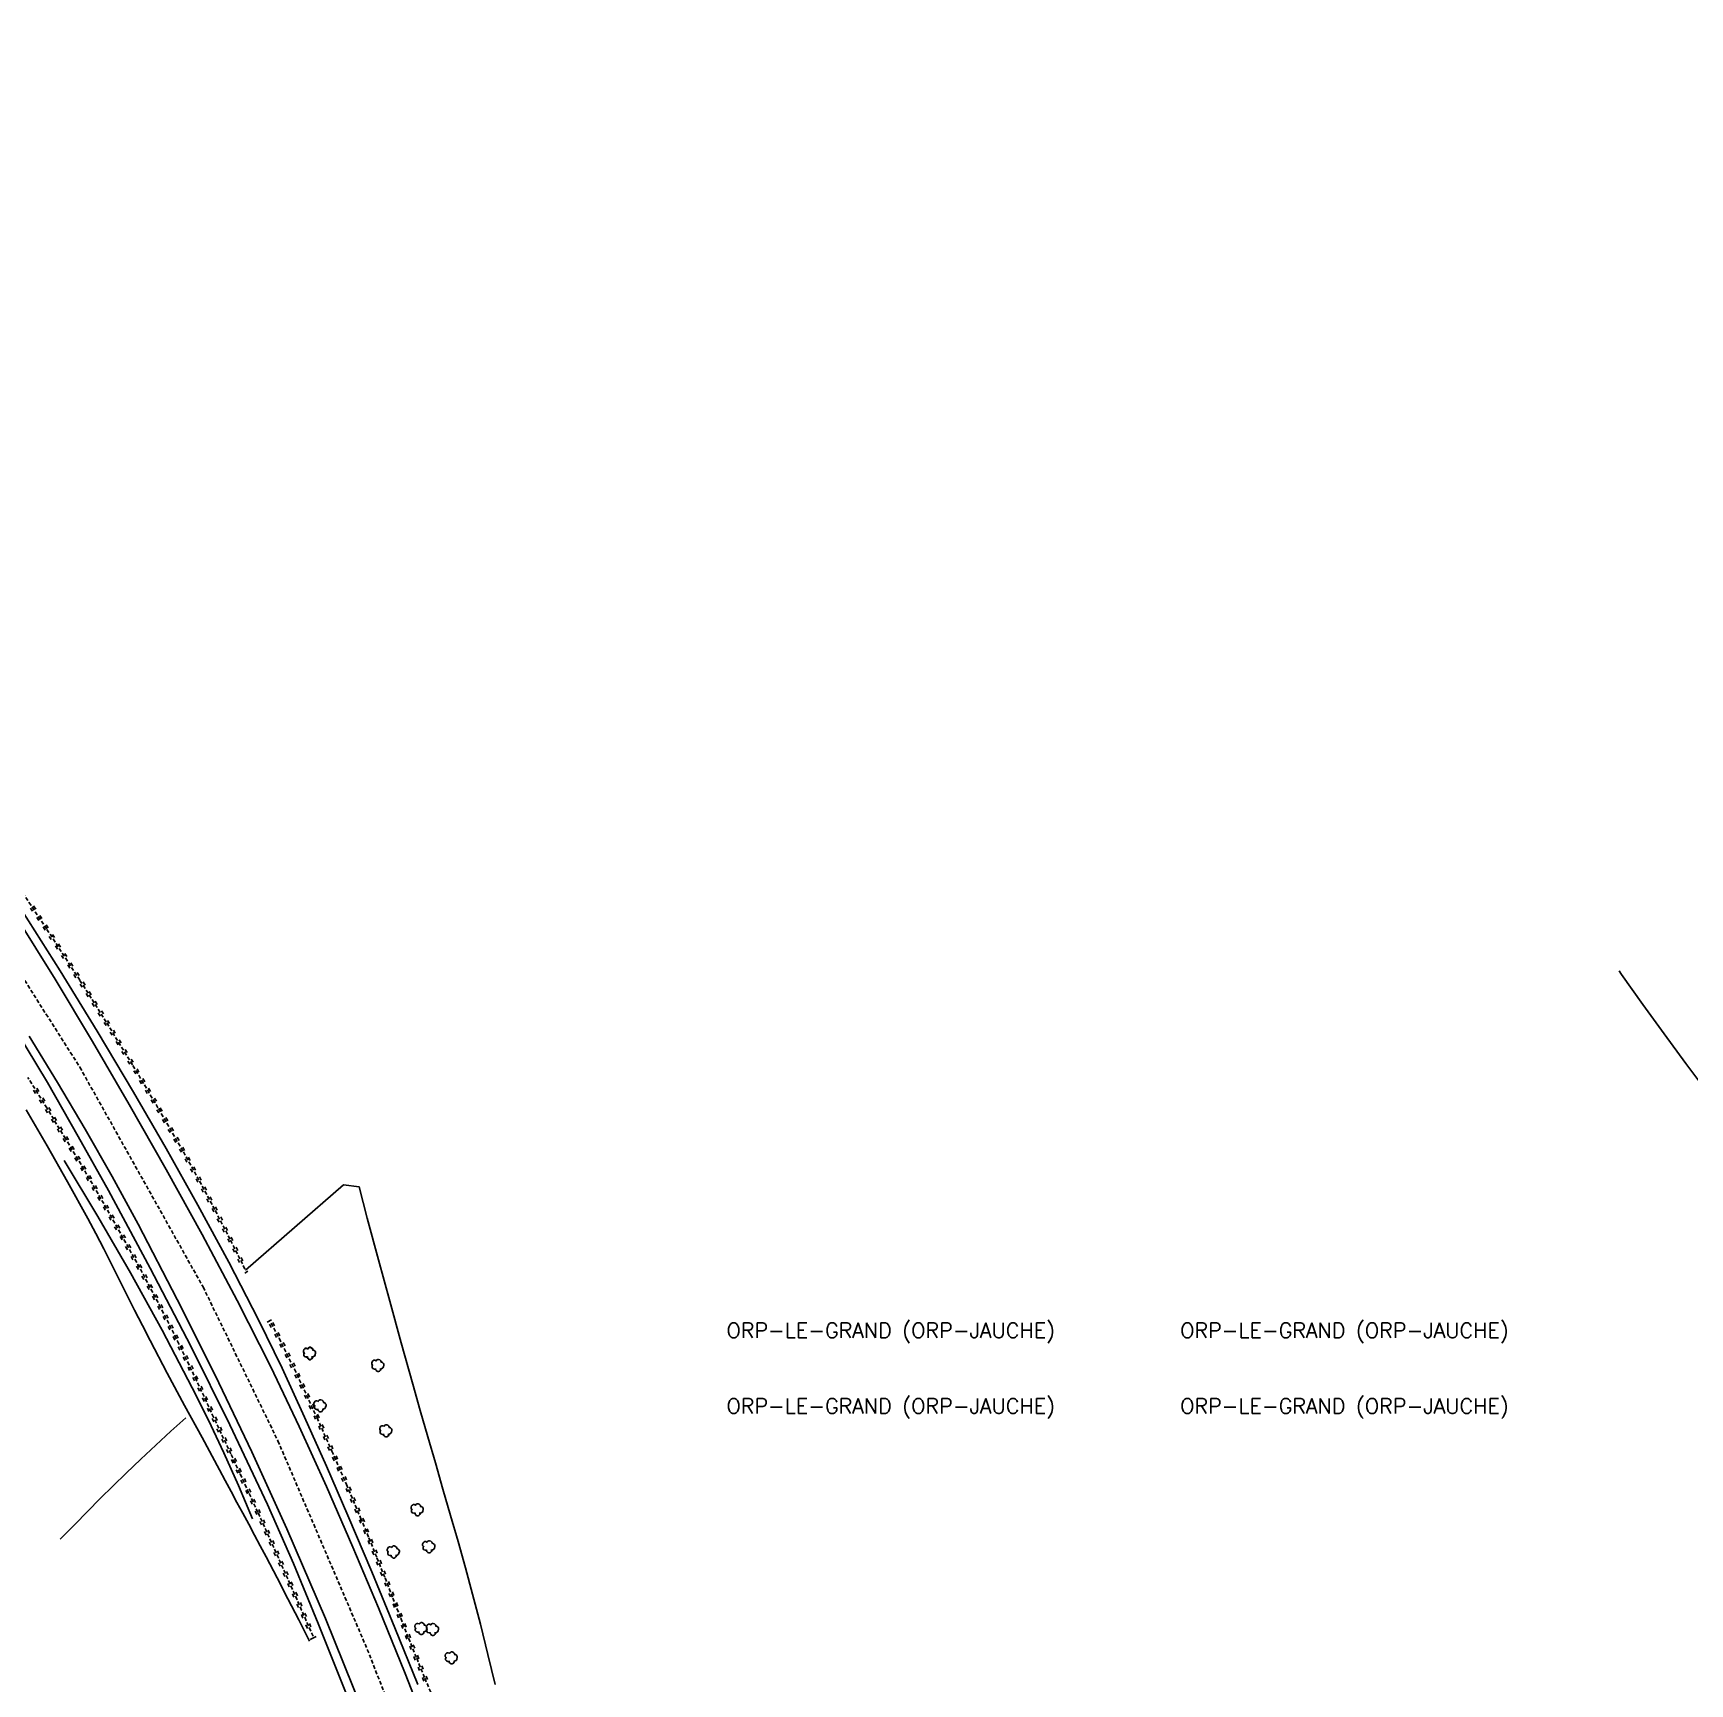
# Model space of a CAD drawing. Header units: millimetres. Extents: x 193000 to 194000, y 155000 to 156000.
# Drawn here: x 193356 to 193575.1, y 155708.6 to 155926.9 of the extents above; entities that cross this region are included whole.
import ezdxf
from ezdxf.enums import TextEntityAlignment as Align

# ---------------------------------------------------------------- set-up
doc = ezdxf.new("R2010")
doc.units = ezdxf.units.MM
doc.linetypes.add('DASHED', pattern=[0.75, 0.5, -0.25])
doc.layers.get('0').update_dxf_attribs({"linetype": 'CONTINUOUS'})
for name, color, linetype in [('W0001', 6, 'DASHED'), ('W0051', 7, 'CONTINUOUS'), ('W0120', 7, 'CONTINUOUS'), ('W0211', 2, 'CONTINUOUS'), ('W0220', 5, 'DASHED'), ('W0300', 7, 'CONTINUOUS'), ('W0330', 7, 'CONTINUOUS'), ('W0980', 7, 'CONTINUOUS')]:
    doc.layers.add(name, color=color, linetype=linetype)
doc.styles.get("Standard").update_dxf_attribs({"font": 'romans.shx', "width": 0.85})

# ---------------------------------------------------------------- blocks, each defined once
blk = doc.blocks.new('T300')
for p, q in [((-0.8, 0.51), (-0.86, 0.34)), ((-0.86, 0.34), (-0.86, 0.17)), ((-0.86, 0.17), (-0.74, 0.06)), ((-0.69, 0.63), (-0.8, 0.51)), ((-0.8, -0.06), (-0.74, 0.06)), ((-0.74, 0.06), (-0.69, 0.11)), ((-0.57, 0.69), (-0.69, 0.63)), ((-0.46, 0.69), (-0.57, 0.69)), ((-0.29, 0.63), (-0.46, 0.69)), ((-0.29, 0.63), (-0.17, 0.74)), ((-0.23, 0.57), (-0.29, 0.63)), ((-0.17, 0.74), (-0.06, 0.8)), ((-0.06, 0.8), (0.06, 0.8)), ((0.06, 0.8), (0.23, 0.74)), ((0.23, 0.74), (0.34, 0.63)), ((0.34, 0.63), (0.4, 0.51)), ((0.46, 0.46), (0.34, 0.46)), ((0.4, 0.51), (0.4, 0.46)), ((0.57, 0.4), (0.46, 0.46)), ((0.57, 0.4), (0.69, 0.29)), ((0.69, 0.29), (0.74, 0.17)), ((0.74, 0.06), (0.69, -0.17)), ((0.74, 0.17), (0.74, 0.06)), ((-0.8, -0.17), (-0.8, -0.06)), ((-0.8, -0.23), (-0.8, -0.17)), ((-0.74, -0.34), (-0.8, -0.23)), ((-0.69, -0.4), (-0.74, -0.34)), ((-0.51, -0.46), (-0.69, -0.4)), ((-0.4, -0.46), (-0.51, -0.46)), ((-0.4, -0.46), (-0.34, -0.46)), ((-0.34, -0.46), (-0.34, -0.4)), ((-0.34, -0.51), (-0.34, -0.46)), ((-0.29, -0.63), (-0.34, -0.51)), ((-0.17, -0.74), (-0.29, -0.63)), ((-0.06, -0.8), (-0.17, -0.74)), ((0.06, -0.8), (-0.06, -0.8)), ((0.17, -0.74), (0.06, -0.8)), ((0.23, -0.69), (0.17, -0.74)), ((0.29, -0.46), (0.23, -0.46)), ((0.29, -0.63), (0.23, -0.69)), ((0.46, -0.4), (0.29, -0.46)), ((0.34, -0.51), (0.29, -0.63)), ((0.34, -0.51), (0.34, -0.46)), ((0.57, -0.34), (0.46, -0.4)), ((0.63, -0.29), (0.57, -0.34)), ((0.69, -0.17), (0.63, -0.29))]:
    blk.add_line(p, q)
blk = doc.blocks.new('t220o')
at = {"color": 0, "linetype": 'Continuous'}
for p, q in [((-0.25, 0.25), (0.25, 0.25)), ((-0.25, -0.25), (0.25, -0.25))]:
    blk.add_line(p, q, dxfattribs=at)

msp = doc.modelspace()

# ---------------------------------------------------------------- linework, layer by layer
at = {"layer": 'W0001'}
msp.add_lwpolyline([(193248.97, 155926.94), (193263.37, 155911.48), (193283.83, 155889.81), (193304.25, 155867.8), (193323.43, 155845.58), (193337.31, 155827.85), (193350.05, 155809.23), (193362.16, 155790.15), (193378.46, 155761.08), (193388.36, 155740.72), (193400.18, 155713.14), (193412.19, 155682.51), (193416.66, 155671)], dxfattribs=at)
at = {"layer": 'W0051'}
for points in [[(193408.59, 155701.25), (193405.19, 155709.97), (193401.65, 155718.64), (193398.25, 155726.68), (193394.77, 155734.68), (193391.17, 155742.64), (193387.4, 155750.51), (193382.95, 155759.31), (193378.34, 155768.01), (193373.58, 155776.64), (193368.7, 155785.2), (193363.85, 155793.54), (193358.91, 155801.82), (193353.79, 155810.01)], [(193406.86, 155708.51), (193403.84, 155715.97), (193400.76, 155723.42), (193397.6, 155730.83), (193394.77, 155737.36), (193391.89, 155743.87), (193388.92, 155750.34), (193385.81, 155756.74), (193381.88, 155764.37), (193377.78, 155771.92), (193373.57, 155779.4), (193369.26, 155786.83), (193364.47, 155794.9), (193359.58, 155802.92), (193354.55, 155810.86)], [(193353.66, 155795.16), (193357.87, 155788.12), (193361.95, 155781), (193365.93, 155773.83), (193371.45, 155763.58), (193376.82, 155753.26), (193382.02, 155742.84), (193386.99, 155732.31), (193390.44, 155724.49), (193393.7, 155716.58), (193396.86, 155708.63), (193400.02, 155700.69)], [(193355.45, 155794.28), (193359.22, 155788.15), (193362.88, 155781.95), (193366.43, 155775.69), (193369.87, 155769.37), (193375.05, 155759.43), (193380.06, 155749.41), (193384.9, 155739.29), (193389.55, 155729.1), (193394.67, 155717.21), (193399.52, 155705.21)]]:
    msp.add_lwpolyline(points, dxfattribs=at)
at = {"layer": 'W0120'}
for points in [[(193384.36, 155763.16), (193383.97, 155762.93)], [(193387.53, 155756.73), (193386.93, 155756.42)], [(193393.42, 155714.83), (193392.64, 155714.47)]]:
    msp.add_lwpolyline(points, dxfattribs=at)
at = {"layer": 'W0211'}
msp.add_lwpolyline([(193355.07, 155784.5), (193357.84, 155779.75), (193360.55, 155774.97), (193363.2, 155770.15), (193364.27, 155768.15), (193365.32, 155766.13), (193366.35, 155764.11), (193367.37, 155762.08), (193368.38, 155760.05), (193369.4, 155758.02), (193370.43, 155756), (193371.47, 155753.98), (193373.73, 155749.69), (193376.02, 155745.42), (193378.32, 155741.16), (193380.61, 155736.89), (193381.38, 155735.46), (193382.16, 155734.02), (193382.93, 155732.58), (193383.71, 155731.15), (193384.49, 155729.71), (193385.26, 155728.27), (193386.03, 155726.83), (193386.79, 155725.39), (193388.24, 155722.61), (193389.68, 155719.83), (193391.11, 155717.03), (193392.52, 155714.24)], dxfattribs=at)
at = {"layer": 'W0220'}
for points in [[(193353.35, 155815.1), (193357.81, 155808.39), (193362.18, 155801.63), (193365.72, 155796.02), (193369.18, 155790.38), (193372.56, 155784.68), (193375.86, 155778.94), (193378, 155775.08), (193380.08, 155771.18), (193382.1, 155767.26), (193384.07, 155763.31)], [(193393, 155714.87), (193391.49, 155718.33), (193389.97, 155721.79), (193388.43, 155725.24), (193386.88, 155728.69), (193385.71, 155731.27), (193384.52, 155733.85), (193383.33, 155736.43), (193382.13, 155739), (193379.85, 155743.86), (193377.58, 155748.73), (193375.26, 155753.57), (193372.85, 155758.37), (193370.41, 155762.99), (193367.89, 155767.56), (193365.32, 155772.11), (193362.7, 155776.63), (193360.27, 155780.71), (193357.78, 155784.77), (193355.27, 155788.81)], [(193387.46, 155756.31), (193388.51, 155754.29), (193389.53, 155752.25), (193390.54, 155750.21), (193391.52, 155748.15), (193393.53, 155743.77), (193395.5, 155739.38), (193397.42, 155734.96), (193399.3, 155730.53), (193400.4, 155727.89), (193401.46, 155725.24), (193402.52, 155722.59), (193403.56, 155719.93), (193404.6, 155717.27), (193405.64, 155714.61), (193406.71, 155711.96), (193407.79, 155709.32), (193409.97, 155704.15)]]:
    msp.add_lwpolyline(points, dxfattribs=at)
at = {"layer": 'W0300'}
msp.add_lwpolyline([(193360.07, 155777.8), (193364.54, 155770.42), (193368.86, 155762.95), (193373.03, 155755.39), (193377.03, 155747.75), (193379.16, 155743.47), (193381.19, 155739.16), (193383.13, 155734.8), (193384.98, 155730.4)], dxfattribs=at)
at = {"layer": 'W0330'}
for points in [[(193585.15, 155776.58), (193582.47, 155780.07), (193579.82, 155783.58), (193577.18, 155787.1), (193574.57, 155790.64), (193571.71, 155794.55), (193568.88, 155798.47), (193566.06, 155802.41), (193565.72, 155802.88)], [(193384.07, 155763.31), (193397.05, 155774.58), (193399.09, 155774.35), (193400.17, 155770.19)], [(193400.17, 155770.19), (193401.65, 155764.69), (193403.15, 155759.19), (193404.66, 155753.7), (193406.19, 155748.21), (193407.17, 155744.74), (193408.17, 155741.27), (193409.18, 155737.8), (193410.19, 155734.34), (193411.2, 155730.87), (193412.2, 155727.4), (193413.17, 155723.92), (193414.11, 155720.43), (193415.14, 155716.46), (193416.13, 155712.48), (193417.09, 155708.49)], [(193376.2, 155743.79), (193374.19, 155741.99), (193372.21, 155740.16), (193370.24, 155738.32), (193368.3, 155736.46), (193364.87, 155733.09), (193361.48, 155729.68), (193359.57, 155727.72)]]:
    msp.add_lwpolyline(points, dxfattribs=at)

# ---------------------------------------------------------------- block references
at = {"layer": 'W0220'}
for p, rotation in [((193355.98, 155811.14), 303.5847691046545), ((193356.81, 155809.89), 303.5847691046545), ((193357.64, 155808.64), 303.5847691046545), ((193358.46, 155807.38), 302.8997536480601), ((193359.28, 155806.12), 302.8997536480601), ((193360.09, 155804.86), 302.8997536480601), ((193360.91, 155803.6), 302.8997536480601), ((193361.72, 155802.34), 302.8997536480601), ((193362.53, 155801.08), 302.2432540175961), ((193363.33, 155799.81), 302.2432540175961), ((193364.13, 155798.54), 302.2432540175961), ((193364.93, 155797.27), 302.2432540175961), ((193365.73, 155796), 301.5088108868104), ((193366.51, 155794.72), 301.5088108868104), ((193367.3, 155793.45), 301.5088108868104), ((193368.08, 155792.17), 301.5088108868104), ((193368.87, 155790.89), 301.5088108868104), ((193369.64, 155789.6), 300.7082071522397), ((193370.41, 155788.31), 300.7082071522397), ((193356.38, 155787.02), 121.9180203867654), ((193357.17, 155785.75), 121.9180203867654), ((193371.17, 155787.02), 300.7082071522397), ((193371.94, 155785.73), 300.7082071522397), ((193357.97, 155784.47), 121.5215145647895), ((193358.75, 155783.19), 121.5215145647895), ((193372.7, 155784.44), 299.8414490361297), ((193373.45, 155783.14), 299.8414490361297), ((193359.53, 155781.92), 121.5215145647895), ((193374.19, 155781.84), 299.8414490361297), ((193360.32, 155780.64), 120.7577161098936), ((193361.08, 155779.35), 120.7577161098936), ((193374.94, 155780.54), 299.8414490361297), ((193375.68, 155779.24), 299.8414490361297), ((193361.85, 155778.06), 120.7577161098936), ((193362.62, 155776.77), 120.7577161098936), ((193376.42, 155777.93), 298.9741128298738), ((193377.14, 155776.62), 298.9741128298738), ((193363.37, 155775.47), 120.0744979805584), ((193377.87, 155775.3), 298.9741128298738), ((193364.12, 155774.17), 120.0744979805584), ((193364.88, 155772.88), 120.0744979805584), ((193378.58, 155773.98), 298.1335982390044), ((193379.29, 155772.66), 298.1335982390044), ((193365.62, 155771.58), 119.5383195178868), ((193366.36, 155770.27), 119.5383195178868), ((193379.99, 155771.34), 298.1335982390044), ((193380.68, 155770.01), 297.2930819892795), ((193367.1, 155768.96), 119.5383195178868), ((193381.37, 155768.67), 297.2930819892795), ((193367.84, 155767.66), 119.5383195178868), ((193368.56, 155766.35), 118.7953443237831), ((193382.06, 155767.34), 297.2930819892795), ((193382.73, 155766), 296.4525640826103), ((193369.29, 155765.03), 118.7953443237831), ((193370.01, 155763.72), 118.7953443237831), ((193383.4, 155764.65), 296.4525640826103), ((193370.72, 155762.4), 117.8456287918156), ((193371.42, 155761.07), 117.8456287918156), ((193372.12, 155759.74), 117.8456287918156), ((193372.82, 155758.42), 117.8456287918156), ((193373.5, 155757.08), 116.6722465057152), ((193374.17, 155755.74), 116.6722465057152), ((193387.59, 155756.06), 297.3868022334757), ((193388.28, 155754.73), 297.3868022334757), ((193374.84, 155754.4), 116.6722465057152), ((193375.51, 155753.05), 115.587509489315), ((193388.96, 155753.39), 296.7415736475968), ((193376.16, 155751.7), 115.587509489315), ((193376.8, 155750.35), 115.587509489315), ((193389.63, 155752.05), 296.0963461675161), ((193390.29, 155750.71), 296.0963461675161), ((193377.45, 155748.99), 115.587509489315), ((193390.94, 155749.35), 295.4511197921209), ((193378.09, 155747.64), 115.050015083855), ((193378.72, 155746.28), 115.050015083855), ((193391.59, 155748), 294.7587068366212), ((193392.21, 155746.64), 294.7587068366212), ((193379.36, 155744.92), 115.050015083855), ((193392.84, 155745.27), 294.7587068366212), ((193393.47, 155743.91), 294.7587068366212), ((193379.99, 155743.56), 115.060049124343), ((193380.63, 155742.2), 115.060049124343), ((193394.08, 155742.54), 294.0673179880457), ((193381.27, 155740.84), 115.060049124343), ((193381.9, 155739.48), 115.060049124343), ((193394.7, 155741.17), 294.0673179880457), ((193395.31, 155739.8), 294.0673179880457), ((193382.54, 155738.12), 115.0801252372012), ((193395.91, 155738.43), 293.4923286719446), ((193383.17, 155736.77), 115.0801252372012), ((193383.8, 155735.41), 114.8780904886596), ((193396.51, 155737.06), 293.4923286719446), ((193397.11, 155735.68), 293.4923286719446), ((193384.44, 155734.04), 114.8780904886596), ((193397.7, 155734.3), 293.0337527205282), ((193398.28, 155732.92), 293.0337527205282), ((193385.06, 155732.68), 114.6635542174218), ((193385.69, 155731.32), 114.6635542174218), ((193398.87, 155731.54), 293.0337527205282), ((193386.31, 155729.95), 114.4365164816444), ((193386.93, 155728.59), 114.209370139674), ((193399.46, 155730.16), 292.5224149471466), ((193400.03, 155728.77), 292.5224149471466), ((193387.54, 155727.22), 114.209370139674), ((193400.6, 155727.39), 291.9772821267004), ((193388.16, 155725.85), 114.209370139674), ((193388.77, 155724.48), 113.9872914255925), ((193401.16, 155725.99), 291.9772821267004), ((193401.72, 155724.6), 291.5943711014017), ((193389.38, 155723.11), 113.9872914255925), ((193402.27, 155723.21), 291.5943711014017), ((193402.82, 155721.81), 291.3736997657477), ((193389.99, 155721.74), 113.7652078245903), ((193390.6, 155720.37), 113.7652078245903), ((193403.37, 155720.41), 291.3736997657477), ((193391.2, 155719), 113.7652078245903), ((193391.8, 155717.62), 113.5431193368881), ((193403.91, 155719.02), 291.3497716623332), ((193404.46, 155717.62), 291.3497716623332), ((193392.4, 155716.25), 113.5431193368881), ((193405.01, 155716.22), 291.5225931483782), ((193405.56, 155714.83), 291.5225931483782), ((193406.12, 155713.44), 291.8576712416909), ((193406.67, 155712.04), 291.8576712416909), ((193407.24, 155710.66), 292.3549902843699), ((193407.81, 155709.27), 292.8598832520925)]:
    msp.add_blockref('t220o', p, dxfattribs=dict(at, rotation=rotation))
at = {"layer": 'W0300'}
for p in [(193392.59, 155752.3), (193392.59, 155752.26), (193401.62, 155750.69), (193393.98, 155745.35), (193402.68, 155742.04), (193406.83, 155731.6), (193403.68, 155726.02), (193408.36, 155726.71), (193407.33, 155715.89), (193408.85, 155715.77), (193411.34, 155712.01)]:
    msp.add_blockref('T300', p, dxfattribs=at)

# ---------------------------------------------------------------- texts
at = {"layer": 'W0980'}
for p in [(193469.42, 155755.19), (193529.42, 155755.19), (193469.42, 155745.19), (193529.42, 155745.19)]:
    msp.add_text('ORP-LE-GRAND (ORP-JAUCHE)', height=2, dxfattribs=at).set_placement(p, align=Align.MIDDLE)

doc.saveas('drawing.dxf')
